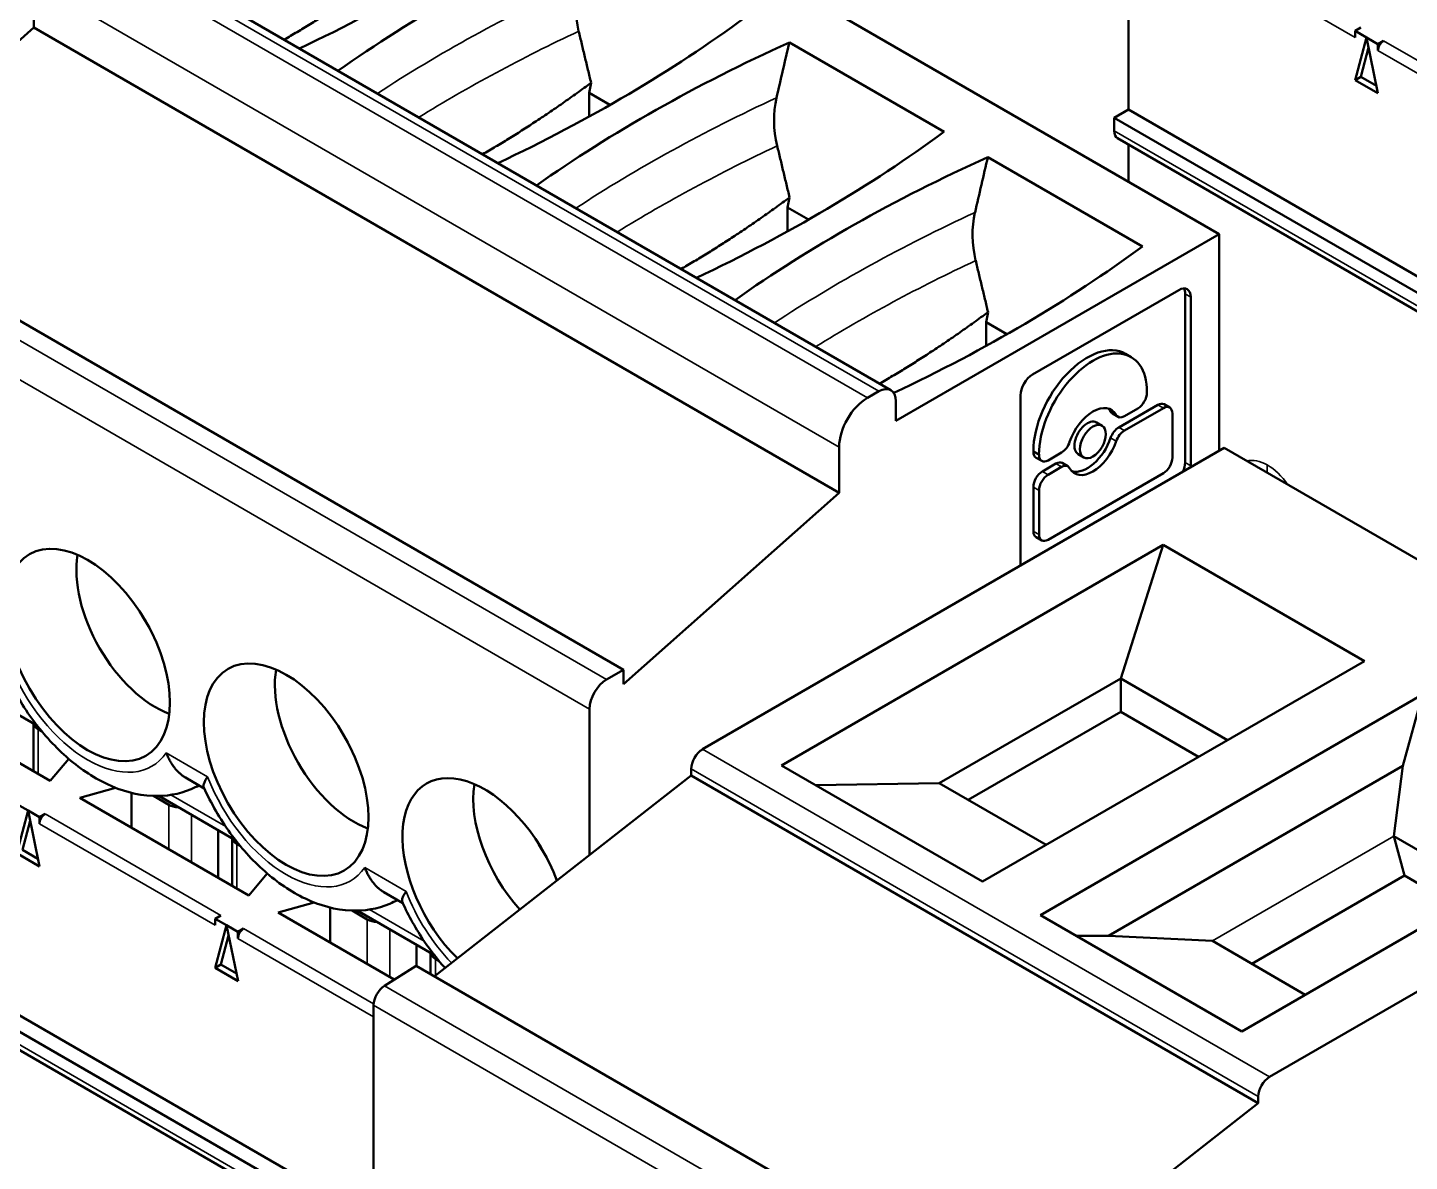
# Model space of a CAD drawing. Header units: millimetres. Extents: x 3118 to 4801, y 919 to 1849.
# Drawn here: x 4029.27 to 4046.5, y 1694.2 to 1708.33 of the extents above; entities that cross this region are included whole.
import ezdxf

# ---------------------------------------------------------------- set-up
doc = ezdxf.new("R2010")
doc.units = ezdxf.units.MM
doc.header["$LTSCALE"] = 1.8
doc.layers.add('외형선(ISO)', color=7, linetype='Continuous', lineweight=50)
doc.layers.add('좁은 외형선(ISO)', color=7, linetype='Continuous', lineweight=35)

msp = doc.modelspace()

# ---------------------------------------------------------------- linework, layer by layer
at = {"layer": '외형선(ISO)'}
for p, q in [((4034.088, 1711.551), (4044.129, 1705.754)), ((4042.998, 1707.305), (4042.998, 1709.836)), ((4029.995, 1709.606), (4040.036, 1703.809)), ((4029.35, 1708.326), (4029.35, 1708.897)), ((4026.785, 1706.051), (4029.35, 1708.326)), ((4039.391, 1702.529), (4029.35, 1708.326)), ((4045.826, 1708.285), (4045.897, 1708.326)), ((4045.826, 1708.285), (4045.967, 1708.203)), ((4045.826, 1708.203), (4045.826, 1708.285)), ((4038.771, 1708.142), (4040.699, 1707.029)), ((4045.967, 1708.203), (4045.825, 1707.673)), ((4045.967, 1708.203), (4046.109, 1708.122)), ((4046.109, 1707.509), (4045.967, 1708.203)), ((4046.109, 1708.122), (4046.18, 1708.162)), ((4046.109, 1708.122), (4046.109, 1708.04)), ((4045.896, 1707.714), (4045.993, 1708.077)), ((4036.273, 1707.513), (4036.299, 1707.639)), ((4045.825, 1707.673), (4045.896, 1707.714)), ((4045.825, 1707.673), (4046.109, 1707.509)), ((4046.091, 1707.601), (4045.896, 1707.714)), ((4036.273, 1707.216), (4036.273, 1707.513)), ((4036.534, 1707.362), (4036.273, 1707.513)), ((4042.821, 1707.203), (4042.998, 1707.305)), ((4050.275, 1703.104), (4042.998, 1707.305)), ((4050.275, 1702.899), (4042.821, 1707.203)), ((4042.821, 1707.04), (4042.821, 1707.203)), ((4042.862, 1706.948), (4050.275, 1702.669)), ((4041.246, 1706.713), (4043.174, 1705.6)), ((4042.998, 1706.407), (4042.998, 1706.87)), ((4038.748, 1706.084), (4038.773, 1706.21)), ((4036.704, 1700.324), (4026.663, 1706.121)), ((4039.009, 1705.934), (4038.748, 1706.084)), ((4038.748, 1705.787), (4038.748, 1706.084)), ((4040.098, 1703.427), (4044.129, 1705.754)), ((4044.129, 1705.754), (4044.129, 1703.051)), ((4041.803, 1704.003), (4043.626, 1705.055)), ((4043.705, 1705.01), (4043.705, 1702.905)), ((4043.775, 1704.969), (4043.775, 1702.864)), ((4041.223, 1704.656), (4041.248, 1704.781)), ((4041.484, 1704.505), (4041.223, 1704.656)), ((4041.223, 1704.358), (4041.223, 1704.656)), ((4042.961, 1704.262), (4043.032, 1704.221)), ((4039.745, 1703.713), (4039.886, 1703.794)), ((4043.229, 1703.775), (4043.229, 1703.786)), ((4040.098, 1703.672), (4040.098, 1703.427)), ((4041.654, 1701.639), (4041.654, 1703.745)), ((4042.877, 1703.344), (4043.363, 1703.625)), ((4043.442, 1703.633), (4043.513, 1703.592)), ((4042.798, 1703.517), (4042.869, 1703.476)), ((4043.434, 1703.584), (4042.948, 1703.304)), ((4042.948, 1703.484), (4043.117, 1703.582)), ((4043.546, 1702.967), (4043.546, 1703.52)), ((4042.6, 1703.407), (4042.671, 1703.366)), ((4037.688, 1699.333), (4044.194, 1703.089)), ((4039.391, 1702.529), (4039.391, 1703.1)), ((4051.265, 1699.006), (4044.194, 1703.089)), ((4041.813, 1703.05), (4041.813, 1703.04)), ((4041.846, 1702.967), (4041.917, 1702.926)), ((4041.884, 1703.009), (4041.884, 1702.999)), ((4041.996, 1702.934), (4042.165, 1703.032)), ((4042.372, 1703.011), (4042.442, 1702.97)), ((4041.925, 1702.795), (4042.095, 1702.893)), ((4042.165, 1702.852), (4041.996, 1702.754)), ((4041.996, 1701.943), (4043.434, 1702.774)), ((4042.174, 1702.901), (4042.244, 1702.86)), ((4041.813, 1702.049), (4041.813, 1702.601)), ((4036.704, 1700.146), (4039.391, 1702.529)), ((4041.884, 1702.56), (4041.884, 1702.008)), ((4041.846, 1701.976), (4041.917, 1701.936)), ((4043.433, 1701.881), (4038.672, 1699.132)), ((4043.433, 1701.881), (4042.903, 1700.217)), ((4045.941, 1700.433), (4043.433, 1701.881)), ((4030.699, 1701.006), (4030.792, 1700.846)), ((4045.941, 1700.433), (4041.18, 1697.684)), ((4028.433, 1700.181), (4029.396, 1699.625)), ((4036.492, 1700.202), (4036.704, 1700.324)), ((4036.704, 1700.324), (4036.704, 1700.146)), ((4040.64, 1698.91), (4042.903, 1700.217)), ((4042.903, 1700.217), (4042.903, 1699.8)), ((4042.903, 1700.217), (4044.234, 1699.448)), ((4027.448, 1700.157), (4029.555, 1698.94)), ((4046.666, 1700.015), (4041.904, 1697.266)), ((4046.666, 1700.015), (4046.419, 1699.127)), ((4036.28, 1698.017), (4036.28, 1699.834)), ((4029.348, 1699.652), (4029.348, 1699.06)), ((4041.001, 1698.702), (4042.903, 1699.8)), ((4042.903, 1699.8), (4043.874, 1699.24)), ((4029.452, 1699.555), (4029.407, 1699.581)), ((4033.174, 1699.577), (4033.267, 1699.417)), ((4029.555, 1698.94), (4029.786, 1699.214)), ((4038.672, 1699.132), (4041.18, 1697.684)), ((4042.751, 1697.01), (4046.419, 1699.127)), ((4046.419, 1699.127), (4046.308, 1698.251)), ((4031.476, 1698.846), (4031.241, 1698.982)), ((4034.343, 1696.504), (4037.547, 1699.006)), ((4037.547, 1699.088), (4037.547, 1699.006)), ((4044.618, 1694.924), (4037.547, 1699.006)), ((4044.759, 1695.25), (4051.265, 1699.006)), ((4029.923, 1698.728), (4030.371, 1698.854)), ((4030.57, 1698.354), (4030.57, 1698.79)), ((4040.64, 1698.91), (4039.096, 1698.887)), ((4040.64, 1698.91), (4041.972, 1698.142)), ((4029.138, 1698.65), (4029.28, 1698.569)), ((4029.923, 1698.728), (4032.03, 1697.511)), ((4030.843, 1698.752), (4031.033, 1698.642)), ((4030.908, 1698.752), (4031.871, 1698.196)), ((4029.28, 1698.569), (4029.138, 1698.038)), ((4029.208, 1698.079), (4029.306, 1698.442)), ((4029.28, 1698.569), (4029.421, 1698.487)), ((4029.422, 1697.874), (4029.28, 1698.569)), ((4029.421, 1698.487), (4029.492, 1698.528)), ((4029.421, 1698.487), (4029.421, 1698.405)), ((4049.173, 1698.567), (4044.412, 1695.818)), ((4031.648, 1697.732), (4031.648, 1698.324)), ((4031.823, 1698.223), (4031.823, 1697.631)), ((4031.927, 1698.126), (4031.882, 1698.152)), ((4035.649, 1698.148), (4035.742, 1697.988)), ((4046.308, 1698.251), (4047.467, 1697.582)), ((4046.308, 1698.251), (4046.439, 1697.759)), ((4029.138, 1698.038), (4029.422, 1697.874)), ((4029.403, 1697.967), (4029.208, 1698.079)), ((4032.03, 1697.511), (4032.261, 1697.785)), ((4046.439, 1697.759), (4044.537, 1696.661)), ((4046.439, 1697.759), (4047.106, 1697.374)), ((4033.587, 1693.469), (4026.31, 1697.67)), ((4033.587, 1693.265), (4026.133, 1697.568)), ((4032.398, 1697.299), (4032.846, 1697.425)), ((4033.951, 1697.417), (4033.715, 1697.553)), ((4026.174, 1697.314), (4033.587, 1693.034)), ((4031.613, 1697.221), (4031.684, 1697.262)), ((4032.398, 1697.299), (4033.845, 1696.463)), ((4033.045, 1696.925), (4033.045, 1697.361)), ((4033.318, 1697.323), (4033.508, 1697.213)), ((4033.383, 1697.323), (4034.345, 1696.767)), ((4044.412, 1695.818), (4041.904, 1697.266)), ((4031.755, 1697.14), (4031.612, 1696.609)), ((4031.613, 1697.221), (4031.755, 1697.14)), ((4031.613, 1697.14), (4031.613, 1697.221)), ((4031.897, 1696.445), (4031.755, 1697.14)), ((4031.755, 1697.14), (4031.896, 1697.058)), ((4031.896, 1697.058), (4031.967, 1697.099)), ((4031.683, 1696.65), (4031.78, 1697.013)), ((4031.896, 1697.058), (4031.896, 1696.976)), ((4034.123, 1696.631), (4034.123, 1696.895)), ((4042.751, 1697.01), (4042.349, 1697.009)), ((4044.045, 1696.945), (4042.751, 1697.01)), ((4044.045, 1696.945), (4045.204, 1696.275)), ((4034.298, 1696.795), (4034.298, 1696.53)), ((4034.402, 1696.697), (4034.357, 1696.723)), ((4031.612, 1696.609), (4031.683, 1696.65)), ((4031.612, 1696.609), (4031.897, 1696.445)), ((4031.878, 1696.538), (4031.683, 1696.65)), ((4034.117, 1696.634), (4033.722, 1696.386)), ((4041.188, 1692.552), (4034.117, 1696.634)), ((4033.587, 1690.082), (4033.587, 1696.145)), ((4044.618, 1695.005), (4044.618, 1694.924)), ((4041.328, 1692.354), (4044.618, 1694.924))]:
    msp.add_line(p, q, dxfattribs=at)
for centre, major_axis, ratio, start_param, end_param in [((4020.002, 1717.005), (20, 0), 0.57735, 5.397834, 5.618878), ((4048.626, 1700.479), (-20, 0), 0.57735, 5.376697, 5.59774), ((4036.847, 1708.467), (-0.213, 0.99), 0.718086, 0.992119, 1.603505), ((4022.477, 1715.576), (20, 0), 0.57735, 5.397834, 5.618878), ((4051.101, 1699.05), (-20, 0), 0.57735, 5.376697, 5.59774), ((4051.101, 1691.689), (-13.016, -69.532), 0.218386, 4.514556, 4.524759), ((4046.18, 1708.081), (-0.05, -0.0866), 0.57735, 3.926991, 5.497787), ((4039.322, 1707.038), (-0.213, 0.99), 0.718086, 0.992119, 1.603505), ((4024.952, 1714.147), (20, 0), 0.57735, 5.397834, 5.618878), ((4042.962, 1707.121), (-0.1, -0.173), 0.57735, 5.497787, 6.283185), ((4053.576, 1697.622), (-20, 0), 0.57735, 5.376697, 5.59774), ((4053.576, 1690.26), (-13.016, -69.532), 0.218386, 4.514556, 4.524759), ((4041.797, 1705.609), (-0.213, 0.99), 0.718086, 0.992119, 1.603505), ((4027.427, 1712.719), (20, 0), 0.57735, 5.396921, 5.618878), ((4043.626, 1704.883), (0.105, 0.183), 0.57735, 5.497787, 7.068583), ((4043.556, 1704.924), (0.105, 0.183), 0.57735, 5.497787, 5.941106), ((4042.486, 1703.438), (0.476, 0.824), 0.57735, 0, 2.356194), ((4042.556, 1703.397), (0.476, 0.824), 0.57735, 5.497787, 8.63938), ((4041.803, 1703.831), (-0.105, -0.183), 0.57735, 3.926991, 5.497787), ((4039.886, 1703.549), (0.15, 0.26), 0.57735, 5.497787, 7.068583), ((4039.745, 1703.304), (-0.25, -0.433), 0.57735, 3.926991, 5.497787), ((4042.556, 1703.168), (0.228, 0.396), 0.57735, 5.949564, 8.187603), ((4043.117, 1703.711), (0.079, 0.137), 0.57735, 3.926991, 5.497787), ((4043.363, 1703.496), (0.079, 0.137), 0.57735, 0, 0.785398), ((4043.434, 1703.455), (0.079, 0.137), 0.57735, 5.497787, 7.068583), ((4042.486, 1703.209), (0.114, 0.198), 0.57735, 0, 3.141593), ((4042.486, 1703.209), (0.228, 0.396), 0.57735, 5.949564, 6.127739), ((4042.877, 1703.654), (-0.079, -0.137), 0.57735, 5.949564, 6.283185), ((4042.948, 1703.613), (-0.079, -0.137), 0.57735, 5.949564, 7.068583), ((4042.877, 1703.215), (-0.079, -0.137), 0.57735, 3.926991, 5.04601), ((4042.948, 1703.175), (-0.079, -0.137), 0.57735, 3.926991, 5.04601), ((4042.165, 1703.161), (0.079, 0.137), 0.57735, 3.926991, 5.04601), ((4042.556, 1703.168), (-0.228, -0.396), 0.57735, 5.949564, 8.187603), ((4042.486, 1703.209), (-0.228, -0.396), 0.57735, 0.155447, 1.904417), ((4041.925, 1703.104), (-0.079, -0.137), 0.57735, 5.497787, 6.283185), ((4041.996, 1703.063), (-0.079, -0.137), 0.57735, 5.497787, 7.068583), ((4043.434, 1702.903), (0.079, 0.137), 0.57735, 3.926991, 5.497787), ((4041.925, 1702.666), (-0.079, -0.137), 0.57735, 3.926991, 5.497787), ((4041.996, 1702.625), (-0.079, -0.137), 0.57735, 3.926991, 5.497787), ((4042.095, 1702.764), (0.079, 0.137), 0.57735, 0, 0.785398), ((4042.165, 1702.723), (0.079, 0.137), 0.57735, 5.949564, 7.068583), ((4043.556, 1702.819), (0.105, 0.183), 0.57735, 4.887569, 5.497787), ((4043.626, 1702.778), (0.105, 0.183), 0.57735, 5.398973, 5.497787), ((4041.925, 1702.113), (-0.079, -0.137), 0.57735, 5.497787, 6.283185), ((4041.996, 1702.073), (-0.079, -0.137), 0.57735, 5.497787, 7.068583), ((4030.871, 1700.998), (-0.7, 1.212), 0.57735, 0.613952, 2.52764), ((4041.803, 1701.725), (-0.105, -0.183), 0.57735, 5.497787, 5.596602), ((4033.346, 1699.569), (-0.7, 1.212), 0.57735, 0.613952, 2.52764), ((4036.492, 1699.957), (-0.15, -0.26), 0.57735, 3.926991, 5.497787), ((4029.548, 1699.663), (-0.2, 0), 0.57735, 0.095515, 0.785398), ((4037.688, 1699.169), (-0.1, -0.173), 0.57735, 3.926991, 5.497787), ((4034.972, 1697.65), (-0.725, 1.256), 0.57735, 4.426794, 8.301264), ((4035.82, 1698.14), (-0.7, 1.212), 0.57735, 0.613952, 1.928356), ((4031.175, 1698.724), (0.2, 0), 0.57735, 3.926991, 4.616874), ((4029.492, 1698.446), (-0.05, -0.0866), 0.57735, 3.926991, 5.497787), ((4032.023, 1698.234), (-0.2, 0), 0.57735, 0.095515, 0.785398), ((4031.967, 1697.017), (-0.05, -0.0866), 0.57735, 3.926991, 5.497787), ((4033.65, 1697.295), (0.2, 0), 0.57735, 3.926991, 4.616874), ((4034.498, 1696.805), (-0.2, 0), 0.57735, 0.095515, 0.785398), ((4033.729, 1696.227), (-0.1, -0.173), 0.57735, 3.970624, 5.497787), ((4044.759, 1695.087), (-0.1, -0.173), 0.57735, 3.926991, 5.497787)]:
    msp.add_ellipse(centre, major_axis=major_axis, ratio=ratio, start_param=start_param, end_param=end_param, dxfattribs=at)
for centre, major_axis in [((4042.556, 1703.168), (-0.114, -0.198)), ((4030.022, 1700.508), (-0.725, 1.256)), ((4032.497, 1699.079), (-0.725, 1.256))]:
    msp.add_ellipse(centre, major_axis=major_axis, ratio=0.57735, dxfattribs=at)
for points in [[(4033.824, 1709.067), (4033.146, 1708.566), (4032.472, 1708.176)], [(4036.299, 1707.639), (4035.621, 1707.137), (4034.947, 1706.748)], [(4038.773, 1706.21), (4038.096, 1705.708), (4037.421, 1705.319)], [(4041.248, 1704.781), (4040.571, 1704.279), (4039.896, 1703.89)]]:
    msp.add_rational_spline(points, [1.02770253116, 1.03021040397, 1.03021599738], degree=2, dxfattribs=at)
for points, knots in [([(4036.144, 1708.281), (4036.157, 1708.228), (4036.17, 1708.174), (4036.183, 1708.121), (4036.196, 1708.067), (4036.208, 1708.014), (4036.221, 1707.96), (4036.234, 1707.906), (4036.247, 1707.853), (4036.26, 1707.799), (4036.273, 1707.746), (4036.286, 1707.692), (4036.299, 1707.639)], [27.3487746, 27.3487746, 27.3487746, 27.3487746, 27.5141397, 27.5141397, 27.5141397, 27.6795053, 27.6795053, 27.6795053, 27.8448716, 27.8448716, 27.8448716, 28.0102384, 28.0102384, 28.0102384, 28.0102384]), ([(4038.619, 1706.853), (4038.632, 1706.799), (4038.645, 1706.745), (4038.658, 1706.692), (4038.67, 1706.638), (4038.683, 1706.585), (4038.696, 1706.531), (4038.709, 1706.478), (4038.722, 1706.424), (4038.735, 1706.37), (4038.748, 1706.317), (4038.761, 1706.263), (4038.773, 1706.21)], [27.3487746, 27.3487746, 27.3487746, 27.3487746, 27.5141397, 27.5141397, 27.5141397, 27.6795053, 27.6795053, 27.6795053, 27.8448716, 27.8448716, 27.8448716, 28.0102384, 28.0102384, 28.0102384, 28.0102384]), ([(4041.094, 1705.424), (4041.107, 1705.37), (4041.12, 1705.317), (4041.132, 1705.263), (4041.145, 1705.209), (4041.158, 1705.156), (4041.171, 1705.102), (4041.184, 1705.049), (4041.197, 1704.995), (4041.21, 1704.942), (4041.223, 1704.888), (4041.235, 1704.834), (4041.248, 1704.781)], [27.3487746, 27.3487746, 27.3487746, 27.3487746, 27.5141397, 27.5141397, 27.5141397, 27.6795053, 27.6795053, 27.6795053, 27.8448716, 27.8448716, 27.8448716, 28.0102384, 28.0102384, 28.0102384, 28.0102384]), ([(4028.996, 1700.286), (4029.086, 1700.087), (4029.197, 1699.895), (4029.453, 1699.542), (4029.597, 1699.381), (4029.912, 1699.103), (4030.081, 1698.987), (4030.443, 1698.815), (4030.635, 1698.76), (4030.996, 1698.746), (4031.161, 1698.772), (4031.346, 1698.851), (4031.378, 1698.867), (4031.41, 1698.884)], [2.185909, 2.185909, 2.185909, 2.185909, 2.534125, 2.534125, 2.882342, 2.882342, 3.230558, 3.230558, 3.578774, 3.578774, 3.856739, 3.856739, 3.916819, 3.916819, 3.916819, 3.916819]), ([(4031.241, 1698.982), (4031.236, 1698.985), (4031.232, 1698.987), (4031.228, 1698.99), (4031.215, 1698.998), (4031.203, 1699.006), (4031.192, 1699.015), (4031.18, 1699.025), (4031.169, 1699.035), (4031.158, 1699.045), (4031.147, 1699.056), (4031.136, 1699.067), (4031.126, 1699.078), (4031.116, 1699.09), (4031.106, 1699.102), (4031.096, 1699.115), (4031.087, 1699.128), (4031.078, 1699.141), (4031.069, 1699.155), (4031.06, 1699.169), (4031.052, 1699.183), (4031.044, 1699.197), (4031.036, 1699.212), (4031.029, 1699.227), (4031.022, 1699.242), (4031.015, 1699.257), (4031.008, 1699.273), (4031.002, 1699.289)], [0.5832526, 0.5832526, 0.5832526, 0.5832526, 0.6016391, 0.6016391, 0.6016391, 0.6542184, 0.6542184, 0.6542184, 0.7068174, 0.7068174, 0.7068174, 0.759171, 0.759171, 0.759171, 0.8114111, 0.8114111, 0.8114111, 0.8636676, 0.8636676, 0.8636676, 0.9158958, 0.9158958, 0.9158958, 0.9682186, 0.9682186, 0.9682186, 1.0204727, 1.0204727, 1.0204727, 1.0204727]), ([(4031.471, 1698.857), (4031.47, 1698.86), (4031.469, 1698.863), (4031.468, 1698.866), (4031.467, 1698.871), (4031.467, 1698.876), (4031.467, 1698.881), (4031.468, 1698.887), (4031.468, 1698.893), (4031.47, 1698.899), (4031.472, 1698.906), (4031.474, 1698.912), (4031.477, 1698.92), (4031.479, 1698.927), (4031.483, 1698.934), (4031.487, 1698.942), (4031.491, 1698.95), (4031.495, 1698.958), (4031.5, 1698.966), (4031.505, 1698.974), (4031.511, 1698.983), (4031.517, 1698.991)], [0.6696626, 0.6696626, 0.6696626, 0.6696626, 0.7057633, 0.7057633, 0.7057633, 0.7581259, 0.7581259, 0.7581259, 0.8103638, 0.8103638, 0.8103638, 0.8626229, 0.8626229, 0.8626229, 0.9148484, 0.9148484, 0.9148484, 0.9671682, 0.9671682, 0.9671682, 1.0194216, 1.0194216, 1.0194216, 1.0194216]), ([(4031.471, 1698.857), (4031.561, 1698.658), (4031.672, 1698.466), (4031.928, 1698.113), (4032.072, 1697.952), (4032.387, 1697.674), (4032.556, 1697.558), (4032.917, 1697.386), (4033.11, 1697.331), (4033.471, 1697.317), (4033.636, 1697.344), (4033.821, 1697.422), (4033.853, 1697.438), (4033.885, 1697.455)], [2.185909, 2.185909, 2.185909, 2.185909, 2.534125, 2.534125, 2.882342, 2.882342, 3.230558, 3.230558, 3.578774, 3.578774, 3.856739, 3.856739, 3.916819, 3.916819, 3.916819, 3.916819]), ([(4033.715, 1697.553), (4033.711, 1697.556), (4033.707, 1697.558), (4033.702, 1697.561), (4033.69, 1697.569), (4033.678, 1697.577), (4033.667, 1697.586), (4033.655, 1697.596), (4033.643, 1697.606), (4033.632, 1697.616), (4033.621, 1697.627), (4033.611, 1697.638), (4033.601, 1697.65), (4033.59, 1697.661), (4033.581, 1697.674), (4033.571, 1697.686), (4033.562, 1697.699), (4033.552, 1697.712), (4033.544, 1697.726), (4033.535, 1697.74), (4033.527, 1697.754), (4033.519, 1697.768), (4033.511, 1697.783), (4033.504, 1697.798), (4033.497, 1697.813), (4033.49, 1697.829), (4033.483, 1697.844), (4033.477, 1697.86)], [0.5832526, 0.5832526, 0.5832526, 0.5832526, 0.6016391, 0.6016391, 0.6016391, 0.6542184, 0.6542184, 0.6542184, 0.7068174, 0.7068174, 0.7068174, 0.759171, 0.759171, 0.759171, 0.8114111, 0.8114111, 0.8114111, 0.8636676, 0.8636676, 0.8636676, 0.9158958, 0.9158958, 0.9158958, 0.9682186, 0.9682186, 0.9682186, 1.0204727, 1.0204727, 1.0204727, 1.0204727]), ([(4033.946, 1697.428), (4033.945, 1697.431), (4033.944, 1697.434), (4033.943, 1697.437), (4033.942, 1697.442), (4033.942, 1697.447), (4033.942, 1697.452), (4033.942, 1697.458), (4033.943, 1697.464), (4033.945, 1697.47), (4033.947, 1697.477), (4033.949, 1697.484), (4033.952, 1697.491), (4033.954, 1697.498), (4033.958, 1697.505), (4033.962, 1697.513), (4033.966, 1697.521), (4033.97, 1697.529), (4033.975, 1697.537), (4033.98, 1697.545), (4033.986, 1697.554), (4033.992, 1697.563)], [0.6696626, 0.6696626, 0.6696626, 0.6696626, 0.7057633, 0.7057633, 0.7057633, 0.7581259, 0.7581259, 0.7581259, 0.8103638, 0.8103638, 0.8103638, 0.8626229, 0.8626229, 0.8626229, 0.9148484, 0.9148484, 0.9148484, 0.9671682, 0.9671682, 0.9671682, 1.0194216, 1.0194216, 1.0194216, 1.0194216]), ([(4033.946, 1697.428), (4034.023, 1697.257), (4034.117, 1697.091), (4034.301, 1696.82), (4034.387, 1696.711), (4034.478, 1696.609)], [2.185909, 2.185909, 2.185909, 2.185909, 2.4859649, 2.4859649, 2.7076018, 2.7076018, 2.7076018, 2.7076018])]:
    msp.add_open_spline(points, degree=3, knots=knots, dxfattribs=at)
at = {"layer": '좁은 외형선(ISO)'}
for p, q in [((4045.826, 1708.203), (4042.998, 1709.836)), ((4029.704, 1709.51), (4039.745, 1703.713)), ((4029.845, 1709.591), (4039.886, 1703.794)), ((4039.391, 1703.1), (4029.35, 1708.897)), ((4046.18, 1708.162), (4048.372, 1706.897)), ((4048.301, 1706.774), (4046.109, 1708.04)), ((4050.275, 1702.736), (4042.821, 1707.04)), ((4036.492, 1700.202), (4026.451, 1705.999)), ((4036.28, 1699.834), (4026.239, 1705.631)), ((4043.775, 1704.969), (4043.705, 1705.01)), ((4043.363, 1703.625), (4043.434, 1703.584)), ((4042.847, 1703.498), (4042.776, 1703.539)), ((4042.877, 1703.344), (4042.948, 1703.304)), ((4042.847, 1703.173), (4042.776, 1703.214)), ((4041.884, 1703.009), (4041.813, 1703.05)), ((4041.884, 1702.999), (4041.813, 1703.04)), ((4041.925, 1702.795), (4041.996, 1702.754)), ((4042.095, 1702.893), (4042.165, 1702.852)), ((4043.775, 1702.864), (4043.705, 1702.905)), ((4044.73, 1702.779), (4044.73, 1702.876)), ((4041.884, 1702.56), (4041.813, 1702.601)), ((4041.884, 1702.008), (4041.813, 1702.049)), ((4029.407, 1699.581), (4029.407, 1699.026)), ((4037.688, 1699.333), (4044.759, 1695.25)), ((4031.517, 1698.991), (4031.002, 1699.289)), ((4037.547, 1699.088), (4044.618, 1695.005)), ((4031.033, 1698.087), (4031.033, 1698.642)), ((4031.061, 1698.765), (4031.743, 1698.371)), ((4029.492, 1698.528), (4031.684, 1697.262)), ((4031.316, 1697.924), (4031.316, 1698.516)), ((4031.613, 1697.14), (4029.421, 1698.405)), ((4031.882, 1698.152), (4031.882, 1697.597)), ((4046.308, 1698.251), (4044.045, 1696.945)), ((4033.992, 1697.563), (4033.477, 1697.86)), ((4033.587, 1693.102), (4026.133, 1697.405)), ((4033.536, 1697.336), (4034.218, 1696.942)), ((4031.967, 1697.099), (4033.588, 1696.163)), ((4033.508, 1696.658), (4033.508, 1697.213)), ((4033.791, 1696.495), (4033.791, 1697.087)), ((4033.587, 1696), (4031.896, 1696.976)), ((4034.357, 1696.723), (4034.357, 1696.515)), ((4033.722, 1696.386), (4040.793, 1692.304)), ((4040.658, 1692.062), (4033.587, 1696.145))]:
    msp.add_line(p, q, dxfattribs=at)
for centre, major_axis, start_param, end_param in [((4048.626, 1699.862), (-20, 0), 5.386899, 5.559793), ((4048.626, 1699.393), (-19.819, 0), 5.393683, 5.531385), ((4051.101, 1698.433), (-20, 0), 5.386899, 5.559793), ((4051.101, 1697.964), (-19.819, 0), 5.393683, 5.531385), ((4053.576, 1697.004), (-20, 0), 5.386899, 5.559793), ((4053.576, 1696.536), (-19.819, 0), 5.393683, 5.531385), ((4044.73, 1702.386), (-0.3, 0.52), 5.497787, 6.136811), ((4044.73, 1702.386), (0.3, -0.52), 1.717171, 2.356194), ((4030.022, 1700.508), (0.8, -1.386), 4.45059, 6.544985), ((4032.497, 1699.079), (0.8, -1.386), 4.45059, 6.544985), ((4034.972, 1697.65), (0.8, -1.386), 4.45059, 5.12393)]:
    msp.add_ellipse(centre, major_axis=major_axis, ratio=0.57735, start_param=start_param, end_param=end_param, dxfattribs=at)

doc.saveas('drawing.dxf')
